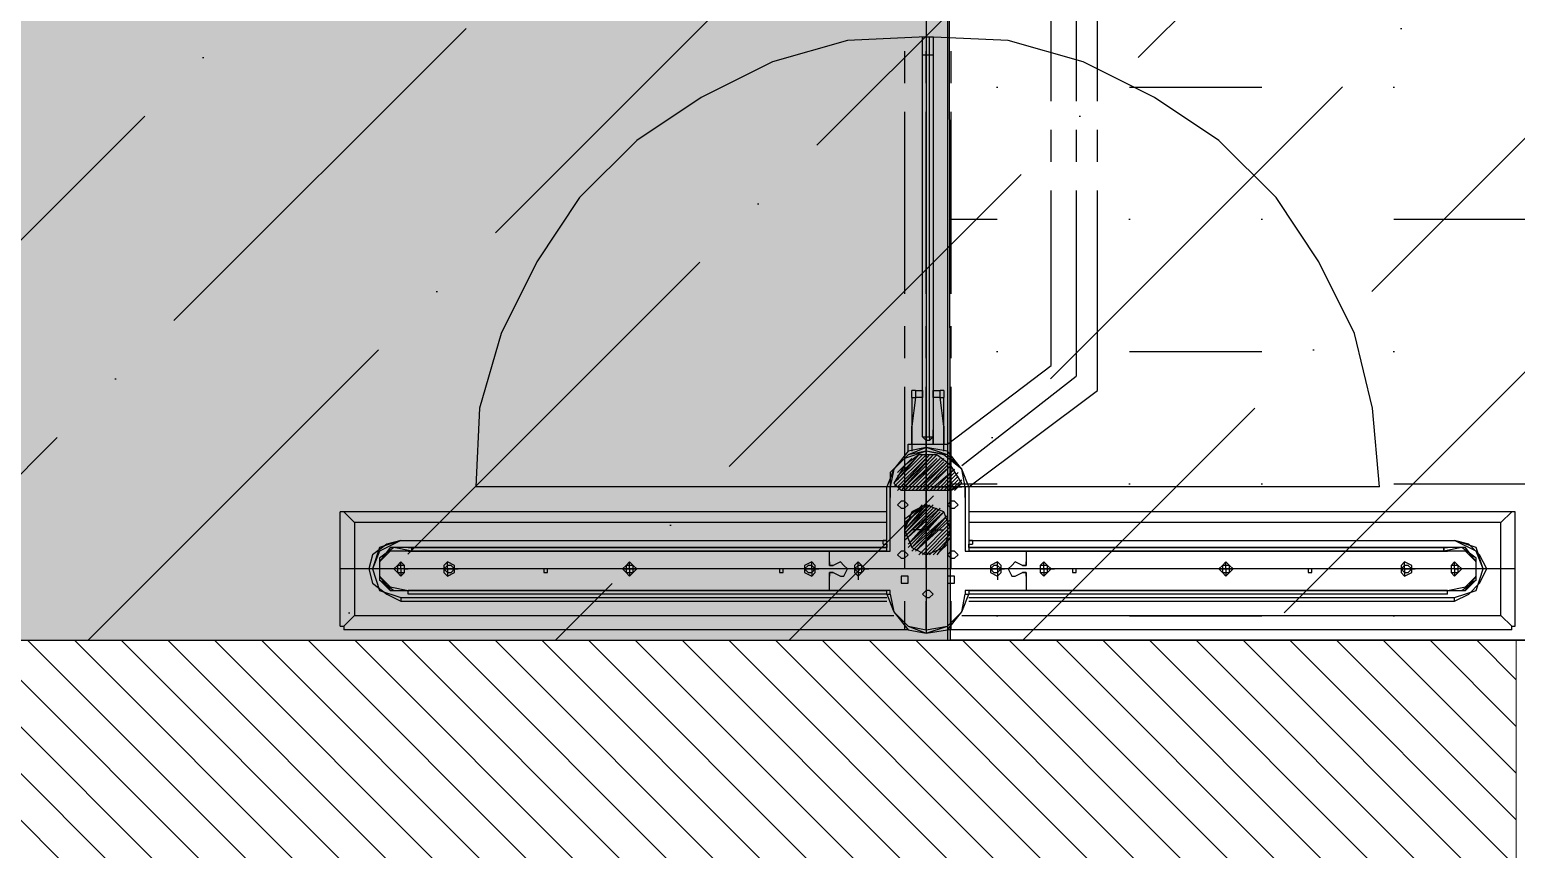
# Model space of a CAD drawing. Header units: millimetres. Extents: x 263321 to 2483465, y 33647 to 614421.
# Drawn here: x 2377769 to 2379197, y 409381 to 410169 of the extents above; entities that cross this region are included whole.
import ezdxf

# ---------------------------------------------------------------- set-up
doc = ezdxf.new("R2010")
doc.units = ezdxf.units.MM
for name, color, linetype, lineweight in [('A-PLAN-COLUMN', 3, 'Continuous', 0), ('A-PLAN-RCC-HATCH', 8, 'Continuous', 13), ('FURNITURE', 30, 'Continuous', 5), ('TOA-FL-CPT-1', 8, 'Continuous', 5)]:
    doc.layers.add(name, color=color, linetype=linetype, lineweight=lineweight)
for name, color, linetype in [('CEILING TOA', 250, 'Continuous'), ('FLOORING TOA', 7, 'Continuous'), ('PDF_6', 7, 'Continuous'), ('PDF_AR_01_PARTITION FULL HT', 7, 'Continuous'), ('PDF_BORDTEXT', 7, 'Continuous'), ('PDF_Centre', 7, 'Continuous'), ('PDF_DIMS', 7, 'Continuous'), ('PDF_FLs Combi Centre (N-W)', 7, 'Continuous'), ('PDF_FLs Right (W)', 7, 'Continuous'), ('PDF_NEW', 7, 'Continuous')]:
    doc.layers.add(name, color=color, linetype=linetype)

# ---------------------------------------------------------------- blocks, each defined once
blk = doc.blocks.new('G$C45963954')
at = {"layer": 'PDF_6', "color": 6, "true_color": 0xff00ff}
for points in [[(2101.3, 667.6), (2083, 685.8)], [(2101.3, 671.2), (2086.7, 685.8)], [(2101.3, 638.4), (2068.5, 671.2)], [(2167, 645.7), (2134.1, 678.5)], [(2167, 649.4), (2137.8, 678.5)], [(2167, 653), (2141.4, 678.5)], [(2094, 620.2), (2064.8, 649.4)]]:
    blk.add_lwpolyline(points, close=True, dxfattribs=at)
for points in [[(2090.3, 689.5), (2101.3, 678.5), (2094, 689.5), (2101.3, 682.2)], [(2101.3, 674.9), (2090.3, 685.8)], [(2072.1, 678.5), (2101.3, 649.4), (2075.8, 678.5), (2101.3, 653), (2075.8, 678.5)], [(2072.1, 671.2), (2101.3, 642.1), (2072.1, 674.9), (2101.3, 645.7)], [(2101.3, 656.7), (2079.4, 682.2), (2101.3, 660.3), (2079.4, 682.2)], [(2101.3, 663.9), (2083, 682.2)], [(2123.2, 671.2), (2159.7, 638.4), (2126.8, 674.9), (2163.3, 638.4)], [(2156, 634.8), (2123.2, 671.2), (2159.7, 634.8)], [(2126.8, 674.9), (2163.3, 642.1), (2130.5, 674.9)], [(2163.3, 642.1), (2130.5, 678.5)], [(2167, 656.7), (2145.1, 678.5)], [(2167, 660.3), (2148.7, 678.5), (2167, 663.9)], [(2163.3, 667.6), (2156, 674.9)], [(2097.6, 623.8), (2064.8, 656.7), (2101.3, 623.8), (2064.8, 660.3), (2101.3, 627.5), (2064.8, 663.9)], [(2097.6, 620.2), (2064.8, 653)], [(2068.5, 663.9), (2101.3, 631.1), (2068.5, 667.6), (2101.3, 634.8)], [(2115.9, 653), (2141.4, 631.1), (2115.9, 656.7), (2145.1, 631.1), (2115.9, 660.3)], [(2119.5, 660.3), (2148.7, 631.1), (2119.5, 663.9), (2152.4, 631.1), (2119.5, 667.6), (2156, 634.8), (2123.2, 667.6)], [(2090.3, 623.8), (2064.8, 645.7)], [(2086.7, 623.8), (2068.5, 642.1)], [(2083, 623.8), (2068.5, 638.4)], [(2137.8, 631.1), (2115.9, 649.4)], [(2134.1, 631.1), (2119.5, 649.4)], [(2130.5, 631.1), (2119.5, 645.7)]]:
    blk.add_lwpolyline(points, dxfattribs=at)
at = {"layer": 'PDF_AR_01_PARTITION FULL HT', "color": 2, "true_color": 0xffff00}
blk.add_lwpolyline([(120.4, 653), (2247.2, 653)], dxfattribs=at)
at = {"layer": 'PDF_BORDTEXT', "color": 2, "true_color": 0xffff00}
blk.add_lwpolyline([(1638, 653), (2097.6, 653)], dxfattribs=at)
at = {"layer": 'PDF_Centre', "color": 8, "true_color": 0x808080}
for points in [[(1703.6, 828.1), (1513.9, 828.1)], [(1765.7, 828.1), (1732.8, 828.1)], [(1999.1, 828.1), (1794.8, 828.1)], [(2097.6, 696.8), (1999.1, 828.1)], [(1513.9, 806.2), (1703.6, 806.2)], [(1732.8, 806.2), (1765.7, 806.2)], [(1794.8, 806.2), (1984.5, 806.2)], [(2075.8, 689.5), (1984.5, 806.2)], [(1703.6, 780.7), (1513.9, 780.7)], [(1765.7, 780.7), (1732.8, 780.7)], [(1973.6, 780.7), (1794.8, 780.7)], [(2053.9, 674.9), (1973.6, 780.7)], [(1652.6, 678.5), (1685.4, 678.5)], [(1714.6, 678.5), (1900.6, 678.5)], [(1933.5, 678.5), (1966.3, 678.5)], [(1995.5, 678.5), (2181.5, 678.5)], [(2214.4, 678.5), (2243.6, 678.5)], [(1685.4, 653), (1652.6, 653)], [(1900.6, 653), (1714.6, 653)], [(1966.3, 653), (1933.5, 653)], [(2181.5, 653), (1995.5, 653)], [(2243.6, 653), (2214.4, 653)], [(1652.6, 631.1), (1685.4, 631.1)], [(1714.6, 631.1), (1900.6, 631.1)], [(1933.5, 631.1), (1966.3, 631.1)], [(1995.5, 631.1), (2181.5, 631.1)], [(2214.4, 631.1), (2243.6, 631.1)]]:
    blk.add_lwpolyline(points, dxfattribs=at)
at = {"layer": 'PDF_DIMS', "color": 4, "true_color": 0x00ffff}
blk.add_lwpolyline([(2181.5, 1254.9), (2181.5, 54.7)], dxfattribs=at)
at = {"layer": 'PDF_FLs Combi Centre (N-W)', "color": 2}
for points in [[(2123.2, 1254.9), (2123.2, 1251.3)], [(2239.9, 1254.9), (2123.2, 1254.9)], [(2123.2, 1251.3), (2123.2, 696.8)], [(2134.1, 1240.3), (2123.2, 1251.3)], [(2239.9, 1251.3), (2229, 1240.3)], [(2239.9, 1251.3), (2239.9, 1254.9)], [(2243.6, 1251.3), (2239.9, 1251.3)], [(2243.6, 1251.3), (2243.6, 674.9)], [(2134.1, 1240.3), (2134.1, 696.8)], [(2229, 1240.3), (2134.1, 1240.3)], [(2229, 689.5), (2229, 1240.3)], [(2152.4, 700.4), (2152.4, 1192.9)], [(2152.4, 696.8), (2152.4, 1192.9)], [(2152.4, 696.8), (2152.4, 1192.9)], [(2159.7, 696.8), (2159.7, 1185.6)], [(2159.7, 1185.6), (2159.7, 696.8)], [(2163.3, 755.2), (2163.3, 1185.6)], [(2159.7, 696.8), (2159.7, 1182)], [(2159.7, 715), (2159.7, 1171)], [(2163.3, 1182), (2163.3, 696.8)], [(2097.6, 1116.3), (2017.4, 1109), (1940.8, 1090.8), (1867.8, 1054.3), (1802.1, 1010.5), (1743.8, 952.1), (1700, 886.5), (1663.5, 813.5), (1641.6, 736.9), (1638, 653), (1641.6, 572.7), (1663.5, 496.1), (1700, 423.2), (1743.8, 357.5), (1802.1, 299.1), (1867.8, 255.4), (1940.8, 218.9), (2017.4, 197), (2097.6, 193.3)], [(2097.6, 1116.3), (2097.6, 193.3)], [(2243.6, 634.8), (2243.6, 58.4)], [(2123.2, 612.9), (2123.2, 58.4)], [(2134.1, 612.9), (2134.1, 69.3)], [(2229, 69.3), (2229, 620.2)], [(2163.3, 127.7), (2159.7, 109.4), (2170.6, 94.8), (2192.5, 94.8), (2203.4, 109.4), (2203.4, 127.7)], [(2159.7, 124), (2159.7, 105.8), (2174.2, 94.8), (2192.5, 94.8), (2203.4, 105.8), (2203.4, 124)], [(2163.3, 124), (2163.3, 105.8), (2174.2, 94.8), (2188.8, 94.8), (2199.8, 105.8), (2203.4, 124)], [(2163.3, 124), (2163.3, 105.8), (2174.2, 94.8), (2188.8, 94.8), (2203.4, 105.8), (2203.4, 124)], [(2123.2, 58.4), (2134.1, 69.3)], [(2134.1, 69.3), (2229, 69.3)], [(2229, 69.3), (2239.9, 58.4)], [(2123.2, 58.4), (2123.2, 54.7)], [(2239.9, 54.7), (2123.2, 54.7)], [(2239.9, 54.7), (2239.9, 58.4)], [(2239.9, 58.4), (2243.6, 58.4)]]:
    blk.add_lwpolyline(points, dxfattribs=at)
at = {"layer": 'PDF_FLs Right (W)', "color": 8, "true_color": 0x808080}
for points in [[(2214.4, 1192.9), (2207.1, 1207.5), (2196.1, 1218.5), (2181.5, 1225.8), (2167, 1218.5), (2156, 1207.5), (2152.4, 1192.9)], [(2210.7, 1192.9), (2203.4, 1214.8), (2181.5, 1222.1), (2159.7, 1214.8), (2152.4, 1192.9)], [(2203.4, 696.8), (2203.4, 1185.6)], [(2214.4, 1192.9), (2210.7, 1192.9)], [(2210.7, 696.8), (2210.7, 1192.9)], [(2214.4, 696.8), (2214.4, 1192.9)], [(2203.4, 1182), (2203.4, 696.8)], [(2097.6, 696.8), (2097.6, 693.1)], [(2207.1, 693.1), (2207.1, 696.8)], [(2035.6, 671.2), (2006.4, 667.6)], [(2006.4, 667.6), (2006.4, 671.2)], [(2053.9, 671.2), (2035.6, 671.2)], [(2061.2, 671.2), (2053.9, 671.2)], [(1656.2, 656.7), (1656.2, 660.3)], [(1656.2, 653), (1656.2, 656.7)], [(1656.2, 649.4), (1656.2, 653)], [(2006.4, 667.6), (2002.8, 667.6), (1999.1, 667.6)], [(2006.4, 667.6), (2006.4, 660.3)], [(1999.1, 642.1), (2002.8, 642.1), (2006.4, 642.1)], [(2006.4, 649.4), (2006.4, 642.1)], [(2006.4, 638.4), (2006.4, 642.1)], [(2006.4, 642.1), (2035.6, 638.4)], [(2035.6, 638.4), (2053.9, 638.4)], [(2053.9, 638.4), (2061.2, 638.4)], [(2097.6, 616.5), (2097.6, 612.9)], [(2152.4, 116.7), (2152.4, 612.9)], [(2152.4, 116.7), (2152.4, 612.9)], [(2159.7, 612.9), (2159.7, 124)], [(2159.7, 127.7), (2159.7, 612.9)], [(2203.4, 612.9), (2203.4, 127.7)], [(2203.4, 124), (2203.4, 612.9)], [(2207.1, 612.9), (2207.1, 616.5)], [(2210.7, 116.7), (2210.7, 612.9)], [(2214.4, 116.7), (2214.4, 612.9)], [(2152.4, 116.7), (2159.7, 94.8), (2181.5, 87.6), (2203.4, 94.8), (2210.7, 116.7)], [(2152.4, 116.7), (2156, 102.1), (2167, 87.6), (2181.5, 83.9), (2196.1, 87.6), (2207.1, 102.1), (2214.4, 116.7)], [(2210.7, 116.7), (2214.4, 116.7)]]:
    blk.add_lwpolyline(points, dxfattribs=at)
at = {"layer": 'PDF_FLs Right (W)', "color": 2}
for points in [[(2210.7, 1192.9), (2203.4, 1214.8), (2181.5, 1222.1), (2163.3, 1214.8), (2152.4, 1192.9)], [(2203.4, 1185.6), (2203.4, 1203.9), (2192.5, 1214.8), (2174.2, 1214.8), (2159.7, 1203.9), (2159.7, 1185.6)], [(2203.4, 1182), (2203.4, 1200.2), (2192.5, 1214.8), (2170.6, 1214.8), (2159.7, 1200.2), (2163.3, 1182)], [(2203.4, 1185.6), (2199.8, 1203.9), (2188.8, 1214.8), (2174.2, 1214.8), (2163.3, 1203.9), (2163.3, 1185.6)], [(2203.4, 1185.6), (2203.4, 1203.9), (2188.8, 1214.8), (2174.2, 1214.8), (2163.3, 1203.9), (2163.3, 1185.6)], [(2159.7, 1185.6), (2159.7, 1182)], [(2163.3, 1182), (2163.3, 1185.6)], [(2203.4, 1185.6), (2203.4, 755.2)], [(2203.4, 1185.6), (2203.4, 1182)], [(2207.1, 1185.6), (2203.4, 1185.6)], [(2203.4, 1182), (2203.4, 1185.6)], [(2207.1, 1185.6), (2207.1, 696.8)], [(2210.7, 696.8), (2210.7, 1192.9)], [(2163.3, 1182), (2159.7, 1182)], [(2159.7, 1182), (2163.3, 1182), (2163.3, 1178.3)], [(2163.3, 1182), (2163.3, 1178.3)], [(2203.4, 1178.3), (2203.4, 1182)], [(2203.4, 696.8), (2203.4, 1182)], [(2203.4, 1178.3), (2203.4, 1182)], [(2181.5, 1138.2), (2181.5, 1149.1)], [(2181.5, 952.1), (2181.5, 966.7)], [(2181.5, 769.7), (2181.5, 780.7)], [(2163.3, 755.2), (2177.9, 755.2)], [(2163.3, 693.1), (2163.3, 755.2)], [(2163.3, 755.2), (2174.2, 755.2)], [(2177.9, 755.2), (2174.2, 755.2)], [(2177.9, 751.5), (2174.2, 744.2), (2177.9, 740.6), (2181.5, 736.9), (2188.8, 740.6), (2188.8, 744.2), (2185.2, 751.5)], [(2177.9, 751.5), (2174.2, 744.2), (2177.9, 740.6), (2181.5, 736.9), (2188.8, 740.6), (2188.8, 744.2), (2185.2, 751.5)], [(2177.9, 751.5), (2177.9, 755.2)], [(2177.9, 755.2), (2177.9, 751.5)], [(2185.2, 755.2), (2188.8, 755.2)], [(2185.2, 755.2), (2185.2, 751.5)], [(2185.2, 751.5), (2185.2, 755.2)], [(2188.8, 755.2), (2185.2, 755.2)], [(2188.8, 755.2), (2203.4, 755.2)], [(2188.8, 755.2), (2203.4, 755.2)], [(2203.4, 755.2), (2203.4, 693.1)], [(2181.5, 718.7), (2181.5, 729.6)], [(2159.7, 711.4), (2159.7, 715)], [(2152.4, 700.4), (2152.4, 696.8)], [(2152.4, 700.4), (2156, 700.4)], [(2159.7, 696.8), (2156, 696.8), (2156, 700.4)], [(2097.6, 696.8), (2079.4, 689.5), (2061.2, 674.9), (2057.5, 653), (2061.2, 634.8), (2079.4, 620.2), (2097.6, 612.9)], [(2097.6, 693.1), (2079.4, 689.5), (2064.8, 674.9), (2057.5, 653), (2064.8, 634.8), (2079.4, 620.2), (2097.6, 616.5)], [(2097.6, 693.1), (2079.4, 689.5), (2064.8, 674.9), (2061.2, 653), (2064.8, 634.8), (2079.4, 620.2), (2097.6, 616.5)], [(2097.6, 693.1), (2079.4, 689.5), (2064.8, 674.9), (2061.2, 653), (2064.8, 634.8), (2079.4, 620.2), (2097.6, 616.5)], [(2097.6, 693.1), (2079.4, 689.5), (2064.8, 671.2), (2061.2, 653), (2068.5, 631.1), (2083, 616.5), (2104.9, 616.5)], [(2094, 689.5), (2075.8, 678.5), (2064.8, 663.9), (2064.8, 645.7), (2075.8, 631.1), (2094, 620.2)], [(2101.3, 678.5), (2097.6, 685.8), (2094, 689.5)], [(2097.6, 696.8), (2163.3, 696.8)], [(2097.6, 693.1), (2163.3, 693.1)], [(2097.6, 693.1), (2163.3, 693.1)], [(2097.6, 693.1), (2104.9, 693.1)], [(2104.9, 693.1), (2101.3, 693.1), (2097.6, 693.1)], [(2108.6, 693.1), (2104.9, 693.1)], [(2159.7, 696.8), (2163.3, 696.8)], [(2203.4, 696.8), (2207.1, 696.8)], [(2203.4, 696.8), (2207.1, 696.8)], [(2203.4, 693.1), (2207.1, 693.1)], [(2203.4, 693.1), (2207.1, 693.1)], [(2207.1, 612.9), (2225.3, 620.2), (2243.6, 634.8), (2247.2, 653), (2243.6, 674.9), (2225.3, 689.5), (2207.1, 696.8)], [(2207.1, 616.5), (2225.3, 620.2), (2239.9, 634.8), (2243.6, 653), (2239.9, 674.9), (2225.3, 689.5), (2207.1, 693.1)], [(2207.1, 616.5), (2225.3, 620.2), (2239.9, 634.8), (2247.2, 653), (2239.9, 674.9), (2225.3, 689.5), (2207.1, 693.1)], [(2207.1, 616.5), (2225.3, 620.2), (2239.9, 634.8), (2243.6, 653), (2239.9, 674.9), (2225.3, 689.5), (2207.1, 693.1)], [(1999.1, 671.2), (1999.1, 667.6)], [(1999.1, 671.2), (2002.8, 671.2), (2006.4, 671.2)], [(2035.6, 671.2), (2006.4, 671.2)], [(2035.6, 671.2), (2053.9, 671.2)], [(2053.9, 674.9), (2061.2, 674.9)], [(2053.9, 671.2), (2053.9, 674.9)], [(2053.9, 638.4), (2053.9, 671.2)], [(2101.3, 678.5), (2101.3, 627.5)], [(1638, 656.7), (1638, 660.3)], [(1638, 660.3), (1656.2, 660.3)], [(1638, 653), (1638, 656.7)], [(1656.2, 656.7), (1638, 656.7)], [(1638, 649.4), (1638, 653)], [(1638, 653), (1656.2, 653)], [(1656.2, 660.3), (2046.6, 660.3)], [(2046.6, 656.7), (1656.2, 656.7)], [(1656.2, 653), (2046.6, 653)], [(1999.1, 660.3), (1999.1, 667.6)], [(2006.4, 660.3), (1999.1, 660.3)], [(2006.4, 660.3), (2053.9, 660.3)], [(2053.9, 660.3), (2039.3, 660.3)], [(2046.6, 656.7), (2046.6, 660.3)], [(2050.2, 656.7), (2046.6, 660.3)], [(2046.6, 653), (2046.6, 656.7)], [(2046.6, 656.7), (2050.2, 656.7)], [(2046.6, 649.4), (2046.6, 653)], [(2046.6, 653), (2050.2, 653)], [(2046.6, 649.4), (2050.2, 653)], [(2050.2, 656.7), (2050.2, 653)], [(1656.2, 649.4), (1638, 649.4)], [(2046.6, 649.4), (1656.2, 649.4)], [(1999.1, 649.4), (2006.4, 649.4)], [(1999.1, 642.1), (1999.1, 649.4)], [(1999.1, 642.1), (1999.1, 638.4)], [(2006.4, 638.4), (2002.8, 638.4), (1999.1, 638.4)], [(2039.3, 649.4), (2006.4, 649.4)], [(2006.4, 638.4), (2035.6, 638.4)], [(2053.9, 638.4), (2035.6, 638.4)], [(2053.9, 634.8), (2053.9, 638.4)], [(2061.2, 634.8), (2053.9, 634.8)], [(2094, 620.2), (2097.6, 623.8), (2101.3, 627.5)], [(2163.3, 616.5), (2097.6, 616.5)], [(2163.3, 616.5), (2097.6, 616.5)], [(2104.9, 616.5), (2097.6, 616.5)], [(2163.3, 612.9), (2097.6, 612.9)], [(2104.9, 616.5), (2108.6, 616.5)], [(2152.4, 612.9), (2152.4, 609.2)], [(2152.4, 116.7), (2152.4, 609.2)], [(2156, 609.2), (2152.4, 609.2)], [(2156, 609.2), (2156, 612.9), (2159.7, 612.9)], [(2159.7, 124), (2159.7, 612.9)], [(2163.3, 612.9), (2159.7, 612.9)], [(2163.3, 554.5), (2163.3, 616.5)], [(2163.3, 612.9), (2163.3, 127.7)], [(2207.1, 616.5), (2203.4, 616.5)], [(2207.1, 616.5), (2203.4, 616.5)], [(2203.4, 616.5), (2203.4, 554.5)], [(2203.4, 127.7), (2203.4, 612.9)], [(2207.1, 612.9), (2203.4, 612.9)], [(2207.1, 612.9), (2203.4, 612.9)], [(2207.1, 612.9), (2207.1, 124)], [(2210.7, 116.7), (2210.7, 612.9)], [(2159.7, 594.6), (2159.7, 598.3)], [(2159.7, 138.6), (2159.7, 594.6)], [(2181.5, 580), (2181.5, 591)], [(2185.2, 558.2), (2188.8, 565.5), (2188.8, 569.1), (2181.5, 572.7), (2177.9, 569.1), (2174.2, 565.5), (2177.9, 558.2)], [(2185.2, 558.2), (2188.8, 565.5), (2188.8, 569.1), (2181.5, 572.7), (2177.9, 569.1), (2174.2, 565.5), (2177.9, 558.2)], [(2163.3, 124), (2163.3, 554.5)], [(2177.9, 554.5), (2163.3, 554.5)], [(2174.2, 554.5), (2163.3, 554.5)], [(2174.2, 554.5), (2177.9, 554.5)], [(2177.9, 554.5), (2177.9, 558.2)], [(2177.9, 558.2), (2177.9, 554.5)], [(2185.2, 558.2), (2185.2, 554.5)], [(2185.2, 554.5), (2185.2, 558.2)], [(2188.8, 554.5), (2185.2, 554.5)], [(2185.2, 554.5), (2188.8, 554.5)], [(2203.4, 554.5), (2188.8, 554.5)], [(2203.4, 554.5), (2188.8, 554.5)], [(2203.4, 554.5), (2203.4, 124)], [(2181.5, 529), (2181.5, 539.9)], [(2181.5, 342.9), (2181.5, 357.5)], [(2181.5, 160.5), (2181.5, 171.5)], [(2163.3, 131.3), (2163.3, 127.7), (2159.7, 127.7)], [(2159.7, 127.7), (2163.3, 127.7)], [(2159.7, 127.7), (2159.7, 124)], [(2163.3, 124), (2163.3, 127.7)], [(2203.4, 127.7), (2203.4, 131.3)], [(2203.4, 127.7), (2203.4, 124)], [(2203.4, 124), (2203.4, 127.7)], [(2207.1, 124), (2203.4, 124)], [(2152.4, 116.7), (2163.3, 94.8), (2181.5, 87.6), (2203.4, 94.8), (2210.7, 116.7)]]:
    blk.add_lwpolyline(points, dxfattribs=at)
for points in [[(2188.8, 1192.9), (2185.2, 1196.6), (2181.5, 1200.2), (2177.9, 1196.6), (2174.2, 1192.9), (2177.9, 1189.3), (2181.5, 1189.3), (2185.2, 1189.3)], [(2185.2, 1192.9), (2185.2, 1196.6), (2181.5, 1196.6), (2177.9, 1196.6), (2177.9, 1192.9), (2177.9, 1189.3), (2181.5, 1189.3), (2185.2, 1189.3)], [(2188.8, 1141.8), (2185.2, 1149.1), (2181.5, 1149.1), (2177.9, 1149.1), (2174.2, 1141.8), (2177.9, 1138.2), (2181.5, 1138.2), (2185.2, 1138.2)], [(2185.2, 1141.8), (2185.2, 1145.5), (2181.5, 1149.1), (2177.9, 1145.5), (2177.9, 1141.8), (2181.5, 1138.2)], [(2185.2, 1043.3), (2185.2, 1047), (2181.5, 1047), (2181.5, 1043.3)], [(2188.8, 959.4), (2185.2, 963.1), (2181.5, 966.7), (2177.9, 963.1), (2174.2, 959.4), (2177.9, 955.8), (2181.5, 952.1), (2185.2, 955.8)], [(2185.2, 959.4), (2185.2, 963.1), (2181.5, 963.1), (2177.9, 963.1), (2177.9, 959.4), (2177.9, 955.8), (2181.5, 955.8), (2185.2, 955.8)], [(2185.2, 806.2), (2181.5, 806.2), (2181.5, 802.6), (2185.2, 802.6)], [(2188.8, 773.4), (2185.2, 777), (2181.5, 780.7), (2177.9, 777), (2174.2, 773.4), (2177.9, 769.7), (2181.5, 769.7), (2185.2, 769.7)], [(2185.2, 773.4), (2185.2, 777), (2181.5, 777), (2177.9, 777), (2177.9, 773.4), (2177.9, 769.7), (2181.5, 769.7), (2185.2, 769.7)], [(2188.8, 726), (2185.2, 729.6), (2181.5, 729.6), (2177.9, 729.6), (2174.2, 726), (2177.9, 718.7), (2181.5, 718.7), (2185.2, 718.7)], [(2185.2, 726), (2181.5, 729.6), (2177.9, 726), (2177.9, 722.3), (2181.5, 718.7), (2185.2, 722.3)], [(2119.5, 678.5), (2119.5, 682.2), (2115.9, 685.8), (2112.2, 682.2), (2112.2, 678.5), (2115.9, 674.9)], [(2170.6, 678.5), (2170.6, 682.2), (2167, 685.8), (2163.3, 682.2), (2163.3, 678.5), (2167, 674.9)], [(2167, 653), (2159.7, 671.2), (2141.4, 678.5), (2123.2, 671.2), (2115.9, 653), (2123.2, 638.4), (2141.4, 631.1), (2159.7, 638.4)], [(2196.1, 678.5), (2196.1, 682.2), (2192.5, 682.2), (2188.8, 682.2), (2188.8, 678.5), (2188.8, 674.9), (2192.5, 674.9), (2196.1, 674.9)], [(2210.7, 653), (2210.7, 656.7), (2207.1, 660.3), (2203.4, 656.7), (2203.4, 653), (2207.1, 649.4)], [(2119.5, 631.1), (2115.9, 634.8), (2112.2, 631.1), (2112.2, 627.5), (2115.9, 623.8), (2119.5, 627.5)], [(2170.6, 631.1), (2167, 634.8), (2163.3, 631.1), (2163.3, 627.5), (2167, 623.8), (2170.6, 627.5)], [(2196.1, 631.1), (2196.1, 634.8), (2192.5, 634.8), (2188.8, 634.8), (2188.8, 631.1), (2188.8, 627.5), (2192.5, 627.5), (2196.1, 627.5)], [(2188.8, 583.7), (2185.2, 587.3), (2181.5, 591), (2177.9, 587.3), (2174.2, 583.7), (2177.9, 580), (2181.5, 580), (2185.2, 580)], [(2185.2, 583.7), (2185.2, 587.3), (2181.5, 587.3), (2177.9, 587.3), (2177.9, 583.7), (2181.5, 580)], [(2188.8, 536.3), (2185.2, 539.9), (2181.5, 539.9), (2177.9, 539.9), (2174.2, 536.3), (2177.9, 529), (2181.5, 529), (2185.2, 529)], [(2185.2, 536.3), (2181.5, 539.9), (2177.9, 536.3), (2177.9, 532.6), (2181.5, 529), (2185.2, 532.6)], [(2185.2, 503.4), (2185.2, 507.1), (2181.5, 507.1), (2181.5, 503.4)], [(2188.8, 350.2), (2185.2, 353.9), (2181.5, 357.5), (2177.9, 353.9), (2174.2, 350.2), (2177.9, 346.6), (2181.5, 342.9), (2185.2, 346.6)], [(2185.2, 350.2), (2185.2, 353.9), (2181.5, 353.9), (2177.9, 353.9), (2177.9, 350.2), (2177.9, 346.6), (2181.5, 346.6), (2185.2, 346.6)], [(2185.2, 266.3), (2181.5, 266.3), (2181.5, 262.7), (2185.2, 262.7)], [(2188.8, 164.2), (2185.2, 171.5), (2181.5, 171.5), (2177.9, 171.5), (2174.2, 164.2), (2177.9, 160.5), (2181.5, 160.5), (2185.2, 160.5)], [(2185.2, 164.2), (2185.2, 167.8), (2181.5, 171.5), (2177.9, 167.8), (2177.9, 164.2), (2181.5, 160.5)], [(2188.8, 116.7), (2185.2, 120.4), (2181.5, 120.4), (2177.9, 120.4), (2174.2, 116.7), (2177.9, 113.1), (2181.5, 109.4), (2185.2, 113.1)], [(2185.2, 116.7), (2185.2, 120.4), (2181.5, 120.4), (2177.9, 120.4), (2177.9, 116.7), (2177.9, 113.1), (2181.5, 113.1), (2185.2, 113.1)]]:
    blk.add_lwpolyline(points, close=True, dxfattribs=at)
at = {"layer": 'PDF_NEW', "color": 6, "true_color": 0xff00ff}
for points in [[(2177.9, 1192.9), (2174.2, 1192.9)], [(2181.5, 1192.9), (2177.9, 1192.9)], [(2181.5, 1192.9), (2181.5, 1196.6)], [(2181.5, 1192.9), (2181.5, 1189.3)], [(2181.5, 1192.9), (2185.2, 1192.9)], [(2181.5, 1189.3), (2181.5, 1185.6)], [(2185.2, 1192.9), (2188.8, 1192.9)], [(2177.9, 1141.8), (2174.2, 1141.8)], [(2181.5, 1141.8), (2177.9, 1141.8)], [(2181.5, 1149.1), (2181.5, 1152.8)], [(2181.5, 1141.8), (2181.5, 1145.5)], [(2181.5, 1141.8), (2185.2, 1141.8)], [(2185.2, 1141.8), (2188.8, 1141.8)], [(2181.5, 1138.2), (2181.5, 1134.5)], [(2177.9, 959.4), (2174.2, 959.4)], [(2181.5, 959.4), (2177.9, 959.4)], [(2181.5, 963.1), (2181.5, 966.7)], [(2181.5, 959.4), (2181.5, 963.1)], [(2181.5, 959.4), (2181.5, 955.8)], [(2181.5, 959.4), (2185.2, 959.4)], [(2185.2, 959.4), (2188.8, 959.4)], [(2181.5, 955.8), (2181.5, 952.1)], [(2181.5, 780.7), (2181.5, 784.3)], [(2181.5, 773.4), (2181.5, 777)], [(2177.9, 773.4), (2174.2, 773.4)], [(2181.5, 773.4), (2177.9, 773.4)], [(2181.5, 773.4), (2185.2, 773.4)], [(2181.5, 769.7), (2181.5, 766.1)], [(2185.2, 773.4), (2188.8, 773.4)], [(2181.5, 729.6), (2181.5, 733.3)], [(2177.9, 726), (2174.2, 726)], [(2181.5, 726), (2177.9, 726)], [(2181.5, 726), (2181.5, 722.3)], [(2181.5, 726), (2185.2, 726)], [(2181.5, 718.7), (2181.5, 715)], [(2185.2, 726), (2192.5, 726)], [(2181.5, 591), (2181.5, 594.6)], [(2177.9, 583.7), (2174.2, 583.7)], [(2181.5, 583.7), (2177.9, 583.7)], [(2181.5, 583.7), (2181.5, 587.3)], [(2181.5, 583.7), (2185.2, 583.7)], [(2181.5, 580), (2181.5, 576.4)], [(2185.2, 583.7), (2192.5, 583.7)], [(2177.9, 536.3), (2174.2, 536.3)], [(2181.5, 536.3), (2177.9, 536.3)], [(2181.5, 539.9), (2181.5, 543.6)], [(2181.5, 536.3), (2181.5, 532.6)], [(2181.5, 536.3), (2185.2, 536.3)], [(2185.2, 536.3), (2188.8, 536.3)], [(2181.5, 529), (2181.5, 525.3)], [(2177.9, 350.2), (2174.2, 350.2)], [(2181.5, 350.2), (2177.9, 350.2)], [(2181.5, 353.9), (2181.5, 357.5)], [(2181.5, 350.2), (2181.5, 353.9)], [(2181.5, 350.2), (2181.5, 346.6)], [(2181.5, 350.2), (2185.2, 350.2)], [(2185.2, 350.2), (2188.8, 350.2)], [(2181.5, 346.6), (2181.5, 342.9)], [(2181.5, 171.5), (2181.5, 175.1)], [(2181.5, 164.2), (2181.5, 167.8)], [(2177.9, 164.2), (2174.2, 164.2)], [(2181.5, 164.2), (2177.9, 164.2)], [(2181.5, 164.2), (2185.2, 164.2)], [(2181.5, 160.5), (2181.5, 156.9)], [(2185.2, 164.2), (2188.8, 164.2)], [(2181.5, 120.4), (2181.5, 124)], [(2177.9, 116.7), (2174.2, 116.7)], [(2181.5, 116.7), (2177.9, 116.7)], [(2181.5, 116.7), (2181.5, 113.1)], [(2181.5, 116.7), (2185.2, 116.7)], [(2185.2, 116.7), (2188.8, 116.7)]]:
    blk.add_lwpolyline(points, dxfattribs=at)
at = {"layer": 'PDF_NEW', "color": 2}
for points in [[(2094, 689.5), (2075.8, 678.5), (2064.8, 663.9), (2064.8, 645.7), (2075.8, 631.1), (2094, 620.2)], [(2101.3, 678.5), (2097.6, 685.8), (2094, 689.5)], [(2097.6, 660.3), (2097.6, 689.5)], [(2101.3, 678.5), (2101.3, 627.5)], [(2141.4, 660.3), (2141.4, 671.2)], [(2094, 653), (2061.2, 653)], [(2097.6, 653), (2097.6, 656.7)], [(2097.6, 653), (2101.3, 653)], [(2104.9, 653), (2134.1, 653)], [(2137.8, 653), (2126.8, 653)], [(2141.4, 653), (2137.8, 653)], [(2141.4, 653), (2141.4, 656.7)], [(2141.4, 653), (2145.1, 653)], [(2148.7, 653), (2156, 653)], [(2097.6, 649.4), (2097.6, 616.5)], [(2141.4, 649.4), (2141.4, 638.4)], [(2094, 620.2), (2097.6, 623.8), (2101.3, 627.5)]]:
    blk.add_lwpolyline(points, dxfattribs=at)
blk.add_lwpolyline([(2167, 653), (2159.7, 671.2), (2141.4, 678.5), (2123.2, 671.2), (2115.9, 653), (2123.2, 638.4), (2141.4, 631.1), (2159.7, 638.4)], close=True, dxfattribs=at)
blk = doc.blocks.new('Block-7 Lift Core')
at = {"layer": 'A-PLAN-RCC-HATCH'}
h = blk.add_hatch(dxfattribs=at)
h.set_pattern_fill('ANSI31', color=256, scale=10, angle=270, style=0)
h.set_pattern_definition([(315, (-209450, -299000), (22.4506403, 22.4506403), [])])
h.paths.add_polyline_path([(-2250, 7100), (-5250, 7100), (-5250, 7400), (-2250, 7400)])
at = {"layer": 'A-PLAN-COLUMN', "elevation": 0}
blk.add_lwpolyline([(-2250, 7100), (-5250, 7100), (-5250, 7400), (-2250, 7400)], close=True, dxfattribs=at)
blk = doc.blocks.new('CHOREE')
blk.add_blockref('Block-7 Lift Core', (-17467.8, -2050.2))
blk = doc.blocks.new('BIG CHOORE')
blk.add_blockref('CHOREE', (-2408, -1909))

msp = doc.modelspace()

# ---------------------------------------------------------------- hatches: boundary and pattern name
at = {"layer": 'CEILING TOA', "true_color": 0x939598}
h = msp.add_hatch(dxfattribs=at)
h.set_pattern_fill('ANSI36', color=252, scale=50)
h.set_pattern_definition([(45, (13069.08, -8478.74), (84.189901, 308.696304), [396.875, -79.375, 0, -79.375])])
h.paths.add_polyline_path([(2384296.821, 414782.218), (2379196.812, 414782.218), (2379196.812, 411581.892), (2375096.795, 411581.898), (2375096.795, 409582.052), (2386558.478, 409582.052), (2386557.02, 411581.927), (2384296.821, 411581.927)])
edge = h.paths.add_edge_path(flags=16)
edge.add_line((2382896.086, 412232.052), (2380295.742, 412232.052))
edge.add_arc((2380054.997, 411822.952), 474.68, 59.524329, 210.438724)
edge.add_line((2379645.742, 411582.471), (2379645.162, 410682.471))
edge.add_arc((2380094.987, 410482.007), 492.472, 155.979925, 293.983129)
edge.add_line((2380295.161, 410032.052), (2382895.506, 410032.052))
edge.add_arc((2383136.485, 410440.917), 474.596, 239.485434, 390.47762)
edge.add_line((2383545.505, 410681.633), (2383546.086, 411581.633))
edge.add_arc((2383137.364, 411823.175), 474.759, 329.418195, 480.544859)
at = {"layer": 'FLOORING TOA', "true_color": 0xddb3d4}
h = msp.add_hatch(dxfattribs=at)
h.set_pattern_fill('MUDST', color=254, scale=20)
h.set_pattern_definition([(0, (13069.08, -8478.74), (254, 127), [127, -127, 0, -127, 0, -127])])
h.paths.add_polyline_path([(2379196.451, 414782.218), (2384296.459, 414782.218), (2384296.434, 411581.926), (2384538.462, 411581.927), (2384538.462, 409582.052), (2378653.494, 409582.052), (2378650.056, 411581.898), (2379196.451, 411581.892)])
at = {"layer": 'TOA-FL-CPT-1', "true_color": 0xc7c8ca}
h = msp.add_hatch(dxfattribs=at)
h.set_pattern_fill('AR-PARQ1', color=9, scale=3)
h.set_pattern_definition([(90, (90021.1, 24147), (-914.4, 914.4), [914.4, -914.4]), (90, (90173.5, 24147), (-914.4, 914.4), [914.4, -914.4]), (90, (90325.9, 24147), (-914.4, 914.4), [914.4, -914.4]), (90, (90478.3, 24147), (-914.4, 914.4), [914.4, -914.4]), (90, (90630.7, 24147), (-914.4, 914.4), [914.4, -914.4]), (90, (90783.1, 24147), (-914.4, 914.4), [914.4, -914.4]), (90, (90935.5, 24147), (-914.4, 914.4), [914.4, -914.4]), (0, (90021.1, 25061.4), (914.4, -914.4), [914.4, -914.4]), (0, (90021.1, 25213.8), (914.4, -914.4), [914.4, -914.4]), (0, (90021.1, 25366.2), (914.4, -914.4), [914.4, -914.4]), (0, (90021.1, 25518.6), (914.4, -914.4), [914.4, -914.4]), (0, (90021.1, 25671), (914.4, -914.4), [914.4, -914.4]), (0, (90021.1, 25823.4), (914.4, -914.4), [914.4, -914.4]), (0, (90021.1, 25975.8), (914.4, -914.4), [914.4, -914.4])])
edge = h.paths.add_edge_path()
edge.add_arc((2396128.727, -119195.432), 546828.493, 90.92532943, 95.29958843)
edge.add_line((2345621.769, 425295.567), (2345621.769, 409482.052))
edge.add_line((2345621.769, 409482.052), (2347129.201, 409481.857))
edge.add_arc((2347102.083, 408732.348), 750, 0, 87.9279, ccw=False)
edge.add_line((2347852.083, 408732.348), (2347852.23, 389991.103))
edge.add_line((2347852.23, 389991.103), (2342396.706, 389991.103))
edge.add_line((2342396.706, 389991.103), (2342397.172, 380682.159))
edge.add_line((2342397.172, 380682.159), (2351396.796, 380682.159))
edge.add_line((2351396.796, 380682.159), (2351396.796, 379682.052))
edge.add_line((2351396.796, 379682.052), (2350496.796, 379682.052))
edge.add_line((2350496.796, 379682.052), (2350496.796, 377891.004))
edge.add_arc((2372893.597, 61240.666), 317441.417, 85.95303216, 94.04581501, ccw=False)
edge.add_line((2395296.77, 377890.553), (2395296.77, 379682.052))
edge.add_line((2395296.77, 379682.052), (2394396.796, 379682.052))
edge.add_line((2394396.796, 379682.052), (2394396.796, 380682.052))
edge.add_line((2394396.796, 380682.052), (2405177.531, 380682.052))
edge.add_line((2405177.531, 380682.052), (2405177.531, 389182.052))
edge.add_line((2405177.531, 389182.052), (2406496.796, 389182.052))
edge.add_line((2406496.796, 389182.052), (2406496.796, 383082.052))
edge.add_line((2406496.796, 383082.052), (2408136.796, 383082.052))
edge.add_line((2408136.796, 383082.052), (2408136.796, 389182.052))
edge.add_line((2408136.796, 389182.052), (2413779.159, 389181.861))
edge.add_line((2413779.159, 389181.861), (2414010.251, 390682.052))
edge.add_line((2414010.251, 390682.052), (2405396.796, 390682.052))
edge.add_line((2405396.796, 390682.052), (2405396.796, 411581.926))
edge.add_line((2405396.796, 411581.926), (2403146.796, 411581.926))
edge.add_arc((2403146.796, 411881.926), 300, 180, 270, ccw=False)
edge.add_line((2402846.796, 411881.926), (2402846.796, 413382.052))
edge.add_arc((2403146.796, 413382.052), 300, 90, 180, ccw=False)
edge.add_line((2403146.796, 413682.052), (2417553.202, 413682.052))
edge.add_line((2417553.202, 413682.052), (2417799.7, 415282.257))
edge.add_line((2417799.7, 415282.257), (2411837.001, 415281.729))
edge.add_line((2411837.001, 415281.729), (2411837.001, 417657.174))
edge.add_line((2411837.001, 417657.174), (2416421.528, 417657.174))
edge.add_line((2416421.528, 417657.174), (2416421.528, 418657.174))
edge.add_line((2416421.528, 418657.174), (2411836.796, 418657.174))
edge.add_line((2411836.796, 418657.174), (2411836.796, 421262.052))
edge.add_line((2411836.796, 421262.052), (2410296.796, 421262.052))
edge.add_line((2410296.796, 421262.052), (2410296.796, 415281.575))
edge.add_line((2410296.796, 415281.575), (2402846.796, 415281.575))
edge.add_line((2402846.796, 415281.575), (2402846.796, 424532.052))
edge.add_line((2402846.796, 424532.052), (2402846.796, 424581.286))
edge.add_line((2402846.796, 424581.286), (2395396.796, 424582.052))
edge.add_line((2395396.796, 424582.052), (2395396.796, 423682.052))
edge.add_line((2395396.796, 423682.052), (2394396.796, 423682.052))
edge.add_line((2394396.796, 423682.052), (2394396.796, 424581.86))
edge.add_line((2394396.796, 424581.86), (2387296.514, 424582.052))
edge.add_line((2387296.514, 424582.052), (2387297.806, 427561.749))
h.paths.add_polyline_path([(2357571.796, 409582.052), (2403896.373, 409582.052), (2403899.547, 394952.31), (2375096.795, 394783.782), (2375096.795, 396862.052), (2373596.796, 396864.771), (2373596.796, 394782.052), (2369971.795, 394800.838), (2370046.875, 396862.052), (2368385.069, 396703.686), (2368471.796, 394819.625), (2357571.796, 394782.052)], flags=16)
h.paths.add_polyline_path([(2363596.796, 414832.306), (2384296.459, 414782.218), (2384296.434, 411581.926), (2384538.462, 411581.927), (2384538.462, 409582.052), (2378653.494, 409582.052), (2378650.056, 411581.898), (2363596.796, 411631.98)], flags=16)
h.paths.add_polyline_path([(2392707.043, 411682.849), (2384396.821, 411683.632), (2384396.821, 414782.218), (2392707.043, 414781.434)], flags=16)
h.paths.add_polyline_path([(2400346.796, 422010.357), (2401546.802, 422010.357), (2401546.802, 416210.358), (2400346.796, 416210.358)], flags=16)
h.paths.add_polyline_path([(2349453.189, 392877.837), (2349451.159, 392879.273), (2349451.159, 390061.804), (2349453.189, 390060.368)], flags=16)
h.paths.add_polyline_path([(2379396.791, 389980.182), (2384396.796, 389980.182), (2384396.796, 392980.182), (2379396.791, 392980.182)], flags=16)

# ---------------------------------------------------------------- linework, layer by layer
at = {"layer": 'CEILING TOA', "elevation": 0}
msp.add_lwpolyline([(2384296.821, 414782.218), (2379196.812, 414782.218), (2379196.812, 411581.892), (2375096.795, 411581.898), (2375096.795, 409582.052), (2386558.478, 409582.052), (2386557.037, 411581.927), (2384296.821, 411581.927)], close=True, dxfattribs=at)
at = {"layer": 'FLOORING TOA'}
for p, q in [((2378650.425, 411581.892), (2378650.425, 409582.052)), ((2378650.425, 409582.052), (2384538.823, 409582.052))]:
    msp.add_line(p, q, dxfattribs=at)
msp.add_lwpolyline([(2379196.451, 414782.218), (2384296.459, 414782.218), (2384296.434, 411581.926), (2384538.462, 411581.927), (2384538.462, 409582.052), (2378653.494, 409582.052), (2378650.056, 411581.898), (2379196.451, 411581.892)], close=True, dxfattribs=at)
at = {"layer": 'FLOORING TOA', "elevation": 0}
msp.add_lwpolyline([(2357571.796, 409582.052), (2403896.373, 409582.052), (2403898.058, 394782.052), (2357571.796, 394782.052)], close=True, dxfattribs=at)

# ---------------------------------------------------------------- block references
msp.add_blockref('BIG CHOORE', (2401322.534, 406141.239))
at = {"layer": 'FURNITURE', "xscale": 0.9403759089606419, "yscale": 0.9403759089606419, "zscale": 0.9403759089606419, "rotation": 270}
msp.add_blockref('G$C45963954', (2378015.772, 411701.961), dxfattribs=at)

doc.saveas('drawing.dxf')
